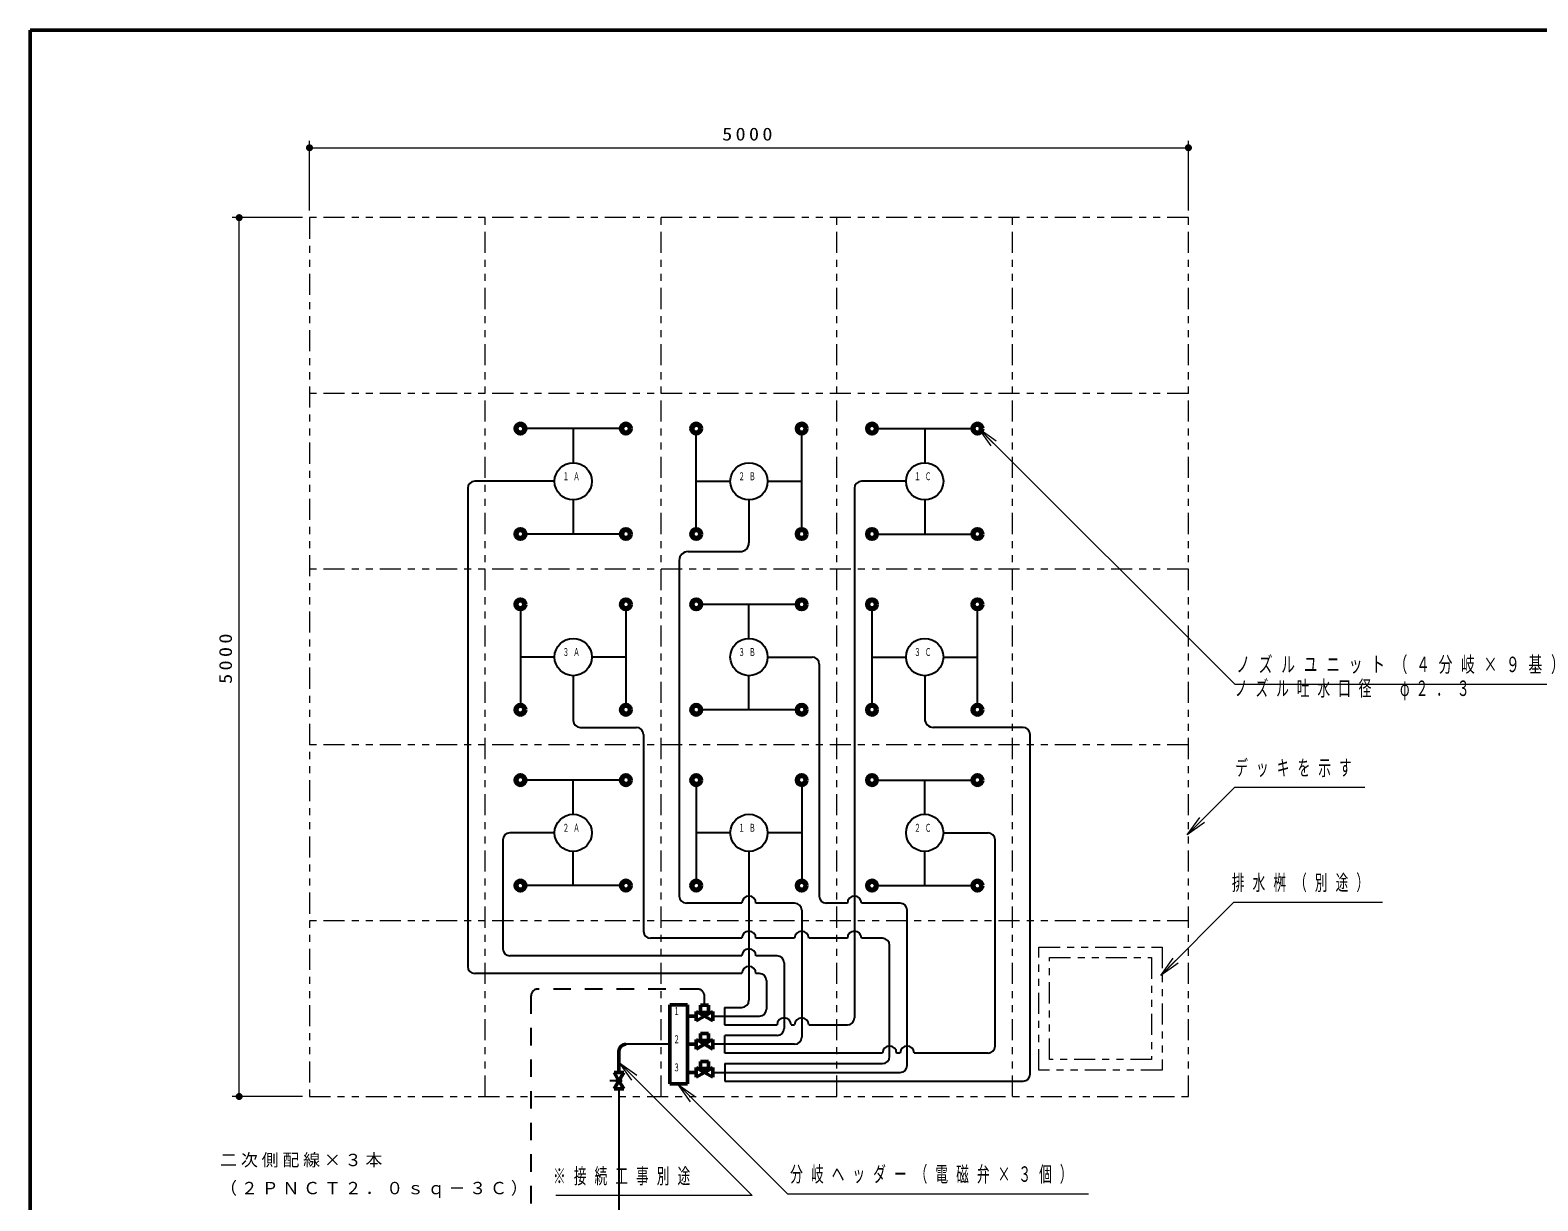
# Model space of a CAD drawing. Units: millimetres on the paper, with parts at other scales. Extents: x -385 to 0, y -594 to 267.
# Drawn here: x -385 to -170.6, y -493.5 to -327 of the extents above; entities that cross this region are included whole.
import ezdxf
from ezdxf.enums import TextEntityAlignment as Align

# ---------------------------------------------------------------- set-up
doc = ezdxf.new("R2010")
doc.units = ezdxf.units.MM
doc.linetypes.add('USER1', pattern=[4.5, 2.5, -2])
doc.linetypes.add('USER3', pattern=[8, 3, -1, 1, -1, 1, -1])
doc.layers.add('1_40', color=7, linetype='Continuous', lineweight=25)
doc.layers.add('NAKAMURA図枠', color=7, linetype='Continuous', lineweight=13)
doc.styles.add('ＭＳ ゴシック', font='')
doc.styles.get('ＭＳ ゴシック').set_extended_font_data('MS Gothic')

# ---------------------------------------------------------------- blocks, each defined once
blk = doc.blocks.new('filled_dot')
at = {"color": 0, "linetype": 'Continuous', "lineweight": -2, "const_width": 1.25}
blk.add_lwpolyline([(-0.625, 0, 1), (0.625, 0, 1)], format="xyb", close=True, dxfattribs=at)

msp = doc.modelspace()

# ---------------------------------------------------------------- linework, layer by layer
at = {"layer": '1_40', "lineweight": 13}
for p, q in [((-345.271, -352.666), (-345.271, -342.727)), ((-220.271, -352.666), (-220.271, -342.727)), ((-345.271, -343.727), (-220.271, -343.727)), ((-346.271, -353.666), (-356.271, -353.666)), ((-355.271, -478.666), (-355.271, -353.666)), ((-248.325, -386.136), (-250.097, -383.664)), ((-250.097, -383.664), (-247.619, -385.428)), ((-250.097, -383.664), (-247.972, -385.782)), ((-220.437, -441.449), (-218.669, -438.975)), ((-220.437, -441.449), (-218.315, -439.328)), ((-217.962, -439.682), (-220.437, -441.449)), ((-224.213, -461.458), (-222.445, -458.983)), ((-224.213, -461.458), (-222.091, -459.337)), ((-221.738, -459.691), (-224.213, -461.458)), ((-299.417, -476.352), (-301.185, -473.877)), ((-301.185, -473.877), (-298.71, -475.645)), ((-301.185, -473.877), (-299.063, -475.999)), ((-291.075, -479.433), (-292.843, -476.958)), ((-292.843, -476.958), (-290.368, -478.725)), ((-292.843, -476.958), (-290.722, -479.079)), ((-346.271, -478.666), (-356.271, -478.666))]:
    msp.add_line(p, q, dxfattribs=at)
at = {"layer": '1_40', "linetype": 'USER3', "lineweight": 13}
for p, q in [((-345.271, -353.666), (-345.271, -478.666)), ((-220.271, -353.666), (-345.271, -353.666)), ((-320.271, -478.666), (-320.271, -353.666)), ((-295.271, -478.666), (-295.271, -353.666)), ((-270.271, -478.666), (-270.271, -353.666)), ((-245.271, -478.666), (-245.271, -353.666)), ((-220.271, -478.666), (-220.271, -353.666)), ((-220.271, -378.666), (-345.271, -378.666)), ((-220.271, -403.666), (-345.271, -403.666)), ((-220.271, -428.666), (-345.271, -428.666)), ((-220.271, -453.666), (-345.271, -453.666)), ((-241.521, -457.416), (-224.021, -457.416)), ((-241.521, -474.916), (-241.521, -457.416)), ((-224.021, -457.416), (-224.021, -474.916)), ((-240.021, -458.916), (-225.521, -458.916)), ((-240.021, -473.416), (-240.021, -458.916)), ((-225.521, -458.916), (-225.521, -473.416)), ((-225.521, -473.416), (-240.021, -473.416)), ((-224.021, -474.916), (-241.521, -474.916)), ((-345.271, -478.666), (-220.271, -478.666))]:
    msp.add_line(p, q, dxfattribs=at)
at = {"layer": '1_40'}
for p, q in [((-301.021, -383.666), (-314.521, -383.666)), ((-307.771, -383.666), (-307.771, -388.518)), ((-264.521, -383.666), (-251.021, -383.666)), ((-257.771, -383.666), (-257.771, -388.518)), ((-290.271, -397.916), (-290.271, -384.416)), ((-275.271, -397.916), (-275.271, -384.416)), ((-290.271, -391.166), (-285.42, -391.166)), ((-280.123, -391.166), (-275.271, -391.166)), ((-307.771, -393.815), (-307.771, -398.666)), ((-257.771, -393.815), (-257.771, -398.666)), ((-301.021, -398.666), (-314.521, -398.666)), ((-264.521, -398.666), (-251.021, -398.666)), ((-315.271, -409.416), (-315.271, -422.916)), ((-300.271, -409.416), (-300.271, -422.916)), ((-276.021, -408.666), (-289.521, -408.666)), ((-282.771, -413.518), (-282.771, -408.666)), ((-265.271, -422.916), (-265.271, -409.416)), ((-250.271, -422.916), (-250.271, -409.416)), ((-310.42, -416.166), (-315.271, -416.166)), ((-300.271, -416.166), (-305.123, -416.166)), ((-265.271, -416.166), (-260.42, -416.166)), ((-255.123, -416.166), (-250.271, -416.166)), ((-282.771, -423.666), (-282.771, -418.815)), ((-276.021, -423.666), (-289.521, -423.666)), ((-301.021, -433.666), (-314.521, -433.666)), ((-307.771, -438.518), (-307.771, -433.666)), ((-290.271, -434.416), (-290.271, -447.916)), ((-275.271, -434.416), (-275.271, -447.916)), ((-264.521, -433.666), (-251.021, -433.666)), ((-257.771, -438.518), (-257.771, -433.666)), ((-285.42, -441.166), (-290.271, -441.166)), ((-275.271, -441.166), (-280.123, -441.166)), ((-307.771, -448.666), (-307.771, -443.815)), ((-257.771, -448.666), (-257.771, -443.815)), ((-301.021, -448.666), (-314.521, -448.666)), ((-264.521, -448.666), (-251.021, -448.666)), ((-294.021, -471.239), (-300.271, -471.239)), ((-301.271, -476.416), (-302.571, -476.416)), ((-301.271, -477.598), (-301.271, -523.851))]:
    msp.add_line(p, q, dxfattribs=at)
at = {"layer": '1_40', "color": 40}
for p, q in [((-322.771, -392.166), (-322.771, -460.166)), ((-310.42, -391.166), (-321.771, -391.166)), ((-267.771, -392.166), (-267.771, -467.489)), ((-260.42, -391.166), (-266.771, -391.166)), ((-282.771, -443.815), (-282.771, -464.989)), ((-283.771, -461.166), (-321.771, -461.166)), ((-281.271, -461.166), (-281.771, -461.166)), ((-280.271, -462.166), (-280.271, -466.239)), ((-287.908, -467.239), (-281.271, -467.239)), ((-286.271, -465.989), (-286.271, -468.489)), ((-286.271, -465.989), (-283.771, -465.989)), ((-286.271, -468.489), (-278.771, -468.489)), ((-276.771, -468.489), (-276.271, -468.489)), ((-274.271, -468.489), (-268.771, -468.489))]:
    msp.add_line(p, q, dxfattribs=at)
at = {"layer": '1_40', "color": 5}
for p, q in [((-282.771, -393.815), (-282.771, -399.916)), ((-292.677, -402.416), (-292.677, -450.166)), ((-291.427, -401.166), (-284.021, -401.166)), ((-310.42, -441.166), (-316.771, -441.166)), ((-255.123, -441.166), (-248.771, -441.166)), ((-317.771, -442.166), (-317.771, -457.666)), ((-247.771, -471.489), (-247.771, -442.166)), ((-283.771, -451.166), (-291.677, -451.166)), ((-276.271, -451.166), (-281.771, -451.166)), ((-275.271, -452.166), (-275.271, -470.239)), ((-283.771, -458.666), (-316.771, -458.666)), ((-278.771, -458.666), (-281.771, -458.666)), ((-277.771, -459.666), (-277.771, -468.989)), ((-276.271, -471.239), (-287.908, -471.239)), ((-278.771, -469.989), (-286.224, -469.989)), ((-286.224, -471.239), (-286.224, -469.989)), ((-286.224, -472.489), (-286.224, -471.239)), ((-263.771, -472.489), (-286.224, -472.489)), ((-261.271, -472.489), (-261.771, -472.489)), ((-248.771, -472.489), (-259.271, -472.489))]:
    msp.add_line(p, q, dxfattribs=at)
at = {"layer": '1_40', "color": 3}
for p, q in [((-280.123, -416.166), (-273.771, -416.166)), ((-272.771, -417.166), (-272.771, -450.166)), ((-307.771, -418.815), (-307.771, -425.166)), ((-257.771, -418.815), (-257.771, -424.916)), ((-306.771, -426.166), (-298.771, -426.166)), ((-243.771, -426.166), (-256.521, -426.166)), ((-297.771, -427.166), (-297.771, -455.166)), ((-242.771, -475.489), (-242.771, -427.166)), ((-268.771, -451.166), (-271.771, -451.166)), ((-261.271, -451.166), (-266.771, -451.166)), ((-260.271, -474.239), (-260.271, -452.166)), ((-283.771, -456.166), (-296.771, -456.166)), ((-276.271, -456.166), (-281.771, -456.166)), ((-268.771, -456.166), (-274.271, -456.166)), ((-263.771, -456.166), (-266.771, -456.166)), ((-262.771, -472.989), (-262.771, -457.166)), ((-287.908, -475.239), (-261.271, -475.239)), ((-286.224, -473.989), (-263.771, -473.989)), ((-286.224, -473.989), (-286.224, -475.239)), ((-286.224, -475.239), (-286.224, -476.489)), ((-286.224, -476.489), (-243.771, -476.489))]:
    msp.add_line(p, q, dxfattribs=at)
at = {"layer": '1_40', "linetype": 'USER1'}
for p, q in [((-313.771, -464.39), (-313.771, -494.678)), ((-289.09, -465.696), (-289.09, -464.39))]:
    msp.add_line(p, q, dxfattribs=at)
at = {"layer": '1_40', "color": 140, "linetype": 'USER1'}
msp.add_line((-290.09, -463.39), (-312.771, -463.39), dxfattribs=at)
at = {"layer": '1_40', "color": 140, "lineweight": 50}
for p, q in [((-294.021, -465.614), (-291.521, -465.614)), ((-294.021, -476.864), (-294.021, -465.614)), ((-291.521, -465.614), (-291.521, -476.864)), ((-291.521, -467.239), (-290.271, -467.239)), ((-290.271, -466.557), (-289.09, -467.239)), ((-290.271, -467.921), (-290.271, -466.557)), ((-290.271, -467.921), (-289.09, -467.239)), ((-289.652, -466.696), (-289.652, -465.696)), ((-289.652, -465.696), (-288.527, -465.696)), ((-288.527, -466.696), (-289.652, -466.696)), ((-287.908, -466.557), (-289.09, -467.239)), ((-289.09, -467.239), (-289.09, -466.696)), ((-287.908, -467.921), (-289.09, -467.239)), ((-288.527, -465.696), (-288.527, -466.696)), ((-287.908, -466.557), (-287.908, -467.921)), ((-291.521, -471.239), (-290.271, -471.239)), ((-290.271, -470.557), (-289.09, -471.239)), ((-290.271, -471.921), (-290.271, -470.557)), ((-290.271, -471.921), (-289.09, -471.239)), ((-289.652, -470.696), (-289.652, -469.696)), ((-289.652, -469.696), (-288.527, -469.696)), ((-288.527, -470.696), (-289.652, -470.696)), ((-287.908, -470.557), (-289.09, -471.239)), ((-289.09, -471.239), (-289.09, -470.696)), ((-287.908, -471.921), (-289.09, -471.239)), ((-288.527, -469.696), (-288.527, -470.696)), ((-287.908, -470.557), (-287.908, -471.921)), ((-301.271, -472.239), (-301.271, -475.235)), ((-289.652, -474.696), (-289.652, -473.696)), ((-289.652, -473.696), (-288.527, -473.696)), ((-288.527, -473.696), (-288.527, -474.696)), ((-301.953, -475.235), (-301.271, -476.416)), ((-300.589, -475.235), (-301.953, -475.235)), ((-300.589, -475.235), (-301.271, -476.416)), ((-291.521, -475.239), (-290.271, -475.239)), ((-290.271, -474.557), (-289.09, -475.239)), ((-290.271, -475.921), (-290.271, -474.557)), ((-290.271, -475.921), (-289.09, -475.239)), ((-288.527, -474.696), (-289.652, -474.696)), ((-287.908, -474.557), (-289.09, -475.239)), ((-289.09, -475.239), (-289.09, -474.696)), ((-287.908, -475.921), (-289.09, -475.239)), ((-287.908, -474.557), (-287.908, -475.921)), ((-301.953, -477.598), (-301.271, -476.416)), ((-301.953, -477.598), (-300.589, -477.598)), ((-300.589, -477.598), (-301.271, -476.416)), ((-291.521, -476.864), (-294.021, -476.864))]:
    msp.add_line(p, q, dxfattribs=at)
at = {"layer": '1_40', "lineweight": 13}
for points in [[(-250.097, -383.664), (-213.651, -420.003), (-168.032, -420.003)], [(-220.437, -441.449), (-213.671, -434.684), (-195.188, -434.684)], [(-224.213, -461.458), (-213.789, -451.035), (-192.671, -451.035)], [(-301.185, -473.877), (-282.316, -492.746), (-310.217, -492.746)], [(-292.843, -476.958), (-277.303, -492.497), (-234.49, -492.497)]]:
    msp.add_lwpolyline(points, dxfattribs=at)
at = {"layer": '1_40', "color": 140, "lineweight": 50}
for centre, radius in [((-315.271, -383.666), 0.75), ((-315.271, -383.666), 0.5), ((-300.271, -383.666), 0.75), ((-300.271, -383.666), 0.5), ((-290.271, -383.666), 0.75), ((-290.271, -383.666), 0.5), ((-275.271, -383.666), 0.75), ((-275.271, -383.666), 0.5), ((-265.271, -383.666), 0.75), ((-265.271, -383.666), 0.5), ((-250.271, -383.666), 0.75), ((-250.271, -383.666), 0.5), ((-315.271, -398.666), 0.75), ((-315.271, -398.666), 0.5), ((-300.271, -398.666), 0.75), ((-300.271, -398.666), 0.5), ((-290.271, -398.666), 0.75), ((-290.271, -398.666), 0.5), ((-275.271, -398.666), 0.75), ((-275.271, -398.666), 0.5), ((-265.271, -398.666), 0.75), ((-265.271, -398.666), 0.5), ((-250.271, -398.666), 0.75), ((-250.271, -398.666), 0.5), ((-315.271, -408.666), 0.75), ((-315.271, -408.666), 0.5), ((-300.271, -408.666), 0.75), ((-300.271, -408.666), 0.5), ((-290.271, -408.666), 0.75), ((-290.271, -408.666), 0.5), ((-275.271, -408.666), 0.75), ((-275.271, -408.666), 0.5), ((-265.271, -408.666), 0.75), ((-265.271, -408.666), 0.5), ((-250.271, -408.666), 0.75), ((-250.271, -408.666), 0.5), ((-315.271, -423.666), 0.75), ((-315.271, -423.666), 0.5), ((-300.271, -423.666), 0.75), ((-300.271, -423.666), 0.5), ((-290.271, -423.666), 0.75), ((-290.271, -423.666), 0.5), ((-275.271, -423.666), 0.75), ((-275.271, -423.666), 0.5), ((-265.271, -423.666), 0.75), ((-265.271, -423.666), 0.5), ((-250.271, -423.666), 0.75), ((-250.271, -423.666), 0.5), ((-315.271, -433.666), 0.75), ((-300.271, -433.666), 0.75), ((-290.271, -433.666), 0.75), ((-275.271, -433.666), 0.75), ((-265.271, -433.666), 0.75), ((-250.271, -433.666), 0.75), ((-315.271, -433.666), 0.5), ((-300.271, -433.666), 0.5), ((-290.271, -433.666), 0.5), ((-275.271, -433.666), 0.5), ((-265.271, -433.666), 0.5), ((-250.271, -433.666), 0.5), ((-315.271, -448.666), 0.75), ((-300.271, -448.666), 0.75), ((-290.271, -448.666), 0.75), ((-275.271, -448.666), 0.75), ((-265.271, -448.666), 0.75), ((-250.271, -448.666), 0.75), ((-315.271, -448.666), 0.5), ((-300.271, -448.666), 0.5), ((-290.271, -448.666), 0.5), ((-275.271, -448.666), 0.5), ((-265.271, -448.666), 0.5), ((-250.271, -448.666), 0.5)]:
    msp.add_circle(centre, radius, dxfattribs=at)
at = {"layer": '1_40'}
for centre, radius in [((-307.771, -391.166), 2.649), ((-282.771, -391.166), 2.649), ((-257.771, -391.166), 2.649), ((-307.771, -416.166), 2.649), ((-282.771, -416.166), 2.649), ((-257.771, -416.166), 2.649), ((-307.771, -441.166), 2.649), ((-282.771, -441.166), 2.649), ((-257.771, -441.166), 2.649), ((-301.271, -476.416), 0.341)]:
    msp.add_circle(centre, radius, dxfattribs=at)
at = {"layer": '1_40', "color": 40}
for centre, start, end in [((-321.771, -392.166), 90, 180), ((-266.771, -392.166), 90, 180), ((-321.771, -460.166), 180, 270), ((-282.771, -461.166), 0, 180), ((-281.271, -462.166), 0, 90), ((-283.771, -464.989), 270, 0), ((-281.271, -466.239), 270, 0), ((-277.771, -468.489), 0, 180), ((-275.271, -468.489), 0, 180), ((-268.771, -467.489), 270, 0)]:
    msp.add_arc(centre, 1, start, end, dxfattribs=at)
at = {"layer": '1_40', "color": 5}
for centre, radius, start, end in [((-284.021, -399.916), 1.25, 270, 0), ((-291.427, -402.416), 1.25, 90, 180), ((-316.771, -442.166), 1, 90, 180), ((-248.771, -442.166), 1, 0, 90), ((-291.677, -450.166), 1, 180, 270), ((-282.771, -451.166), 1, 0, 180), ((-276.271, -452.166), 1, 0, 90), ((-316.771, -457.666), 1, 180, 270), ((-282.771, -458.666), 1, 0, 180), ((-278.771, -459.666), 1, 0, 90), ((-278.771, -468.989), 1, 270, 0), ((-276.271, -470.239), 1, 270, 0), ((-262.771, -472.489), 1, 0, 180), ((-260.271, -472.489), 1, 0, 180), ((-248.771, -471.489), 1, 270, 0)]:
    msp.add_arc(centre, radius, start, end, dxfattribs=at)
at = {"layer": '1_40', "color": 3}
for centre, radius, start, end in [((-273.771, -417.166), 1, 0, 90), ((-306.771, -425.166), 1, 180, 270), ((-298.771, -427.166), 1, 0, 90), ((-256.521, -424.916), 1.25, 180, 270), ((-243.771, -427.166), 1, 0, 90), ((-271.771, -450.166), 1, 180, 270), ((-267.771, -451.166), 1, 0, 180), ((-261.271, -452.166), 1, 0, 90), ((-296.771, -455.166), 1, 180, 270), ((-282.771, -456.166), 1, 0, 180), ((-275.271, -456.166), 1, 0, 180), ((-267.771, -456.166), 1, 0, 180), ((-263.771, -457.166), 1, 0, 90), ((-263.771, -472.989), 1, 270, 0), ((-261.271, -474.239), 1, 270, 0), ((-243.771, -475.489), 1, 270, 0)]:
    msp.add_arc(centre, radius, start, end, dxfattribs=at)
at = {"layer": '1_40', "linetype": 'USER1'}
msp.add_arc((-312.771, -464.39), 1, 90, 180, dxfattribs=at)
at = {"layer": '1_40', "color": 140, "linetype": 'USER1'}
msp.add_arc((-290.09, -464.39), 1, 0, 90, dxfattribs=at)
at = {"layer": '1_40', "color": 140, "lineweight": 50}
msp.add_arc((-300.271, -472.239), 1, 90, 180, dxfattribs=at)
at = {"layer": 'NAKAMURA図枠', "lineweight": 50}
for p, q in [((-385, -327), (-385, -594)), ((0, -327), (-385, -327))]:
    msp.add_line(p, q, dxfattribs=at)

# ---------------------------------------------------------------- block references
at = {"layer": '1_40', "lineweight": 13, "xscale": 0.4, "yscale": 0.4}
msp.add_blockref('filled_dot', (-345.271, -343.727), dxfattribs=at)
for p, rotation in [((-220.271, -343.727), 180), ((-355.271, -353.666), 270), ((-355.271, -478.666), 90)]:
    msp.add_blockref('filled_dot', p, dxfattribs=dict(at, rotation=rotation))

# ---------------------------------------------------------------- texts
at = {"layer": '1_40', "style": 'ＭＳ ゴシック', "width": 0.6}
for s, p in [('１', (-293.521, -465.989)), ('２', (-293.521, -469.989)), ('３', (-293.521, -473.989))]:
    msp.add_text(s, height=1.1, dxfattribs=at).set_placement(p, align=Align.TOP_LEFT)
at = {"layer": '1_40', "style": 'ＭＳ ゴシック'}
for s, insert, char_height, attachment_point in [('\\T1.33;\\W1.15;5000', (-282.771, -342.727), 1.833, 8), ('\\T1.64;\\W0.6;１Ａ', (-309.271, -389.916), 1.1, 1), ('\\T1.64;\\W0.6;２Ｂ', (-284.271, -389.916), 1.1, 1), ('\\T1.64;\\W0.6;１Ｃ', (-259.271, -389.916), 1.1, 1), ('\\T1.64;\\W0.6;３Ａ', (-309.271, -414.916), 1.1, 1), ('\\T1.64;\\W0.6;３Ｂ', (-284.271, -414.916), 1.1, 1), ('\\T1.64;\\W0.6;３Ｃ', (-259.271, -414.916), 1.1, 1), ('\\T1.64;\\W0.65;ノズルユニット（４分岐×９基）', (-213.458, -417.353), 2.199, 4), ('\\T1.63;\\W0.6;ノズル吐水口径\u3000φ２．３', (-213.651, -419.503), 2.199, 1), ('\\T1.64;\\W0.6;デッキを示す', (-213.605, -432.034), 2.199, 4), ('\\T1.64;\\W0.6;２Ａ', (-309.271, -439.916), 1.1, 1), ('\\T1.64;\\W0.6;１Ｂ', (-284.271, -439.916), 1.1, 1), ('\\T1.64;\\W0.6;２Ｃ', (-259.271, -439.916), 1.1, 1), ('\\T1.64;\\W0.6;排水桝（別途）', (-214.088, -448.385), 2.199, 4), ('\\T1.23;二次側配線×３本', (-357.974, -486.812), 1.76, 1), ('\\T1.64;\\W0.6;※接続工事別途', (-310.634, -490.096), 2.199, 4), ('\\T1.64;\\W0.6;分岐ヘッダー（電磁弁×３個）', (-276.911, -489.847), 2.199, 4), ('\\T1.23;（２ＰＮＣＴ２．０ｓｑ－３Ｃ）', (-357.974, -490.812), 1.76, 1)]:
    msp.add_mtext(s, dxfattribs=dict(at, insert=insert, char_height=char_height, attachment_point=attachment_point))
at = {"layer": '1_40', "insert": (-356.271, -416.166), "char_height": 1.833, "attachment_point": 8, "rotation": 90, "style": 'ＭＳ ゴシック'}
msp.add_mtext('\\T1.33;\\W1.15;5000', dxfattribs=at)

doc.saveas('drawing.dxf')
